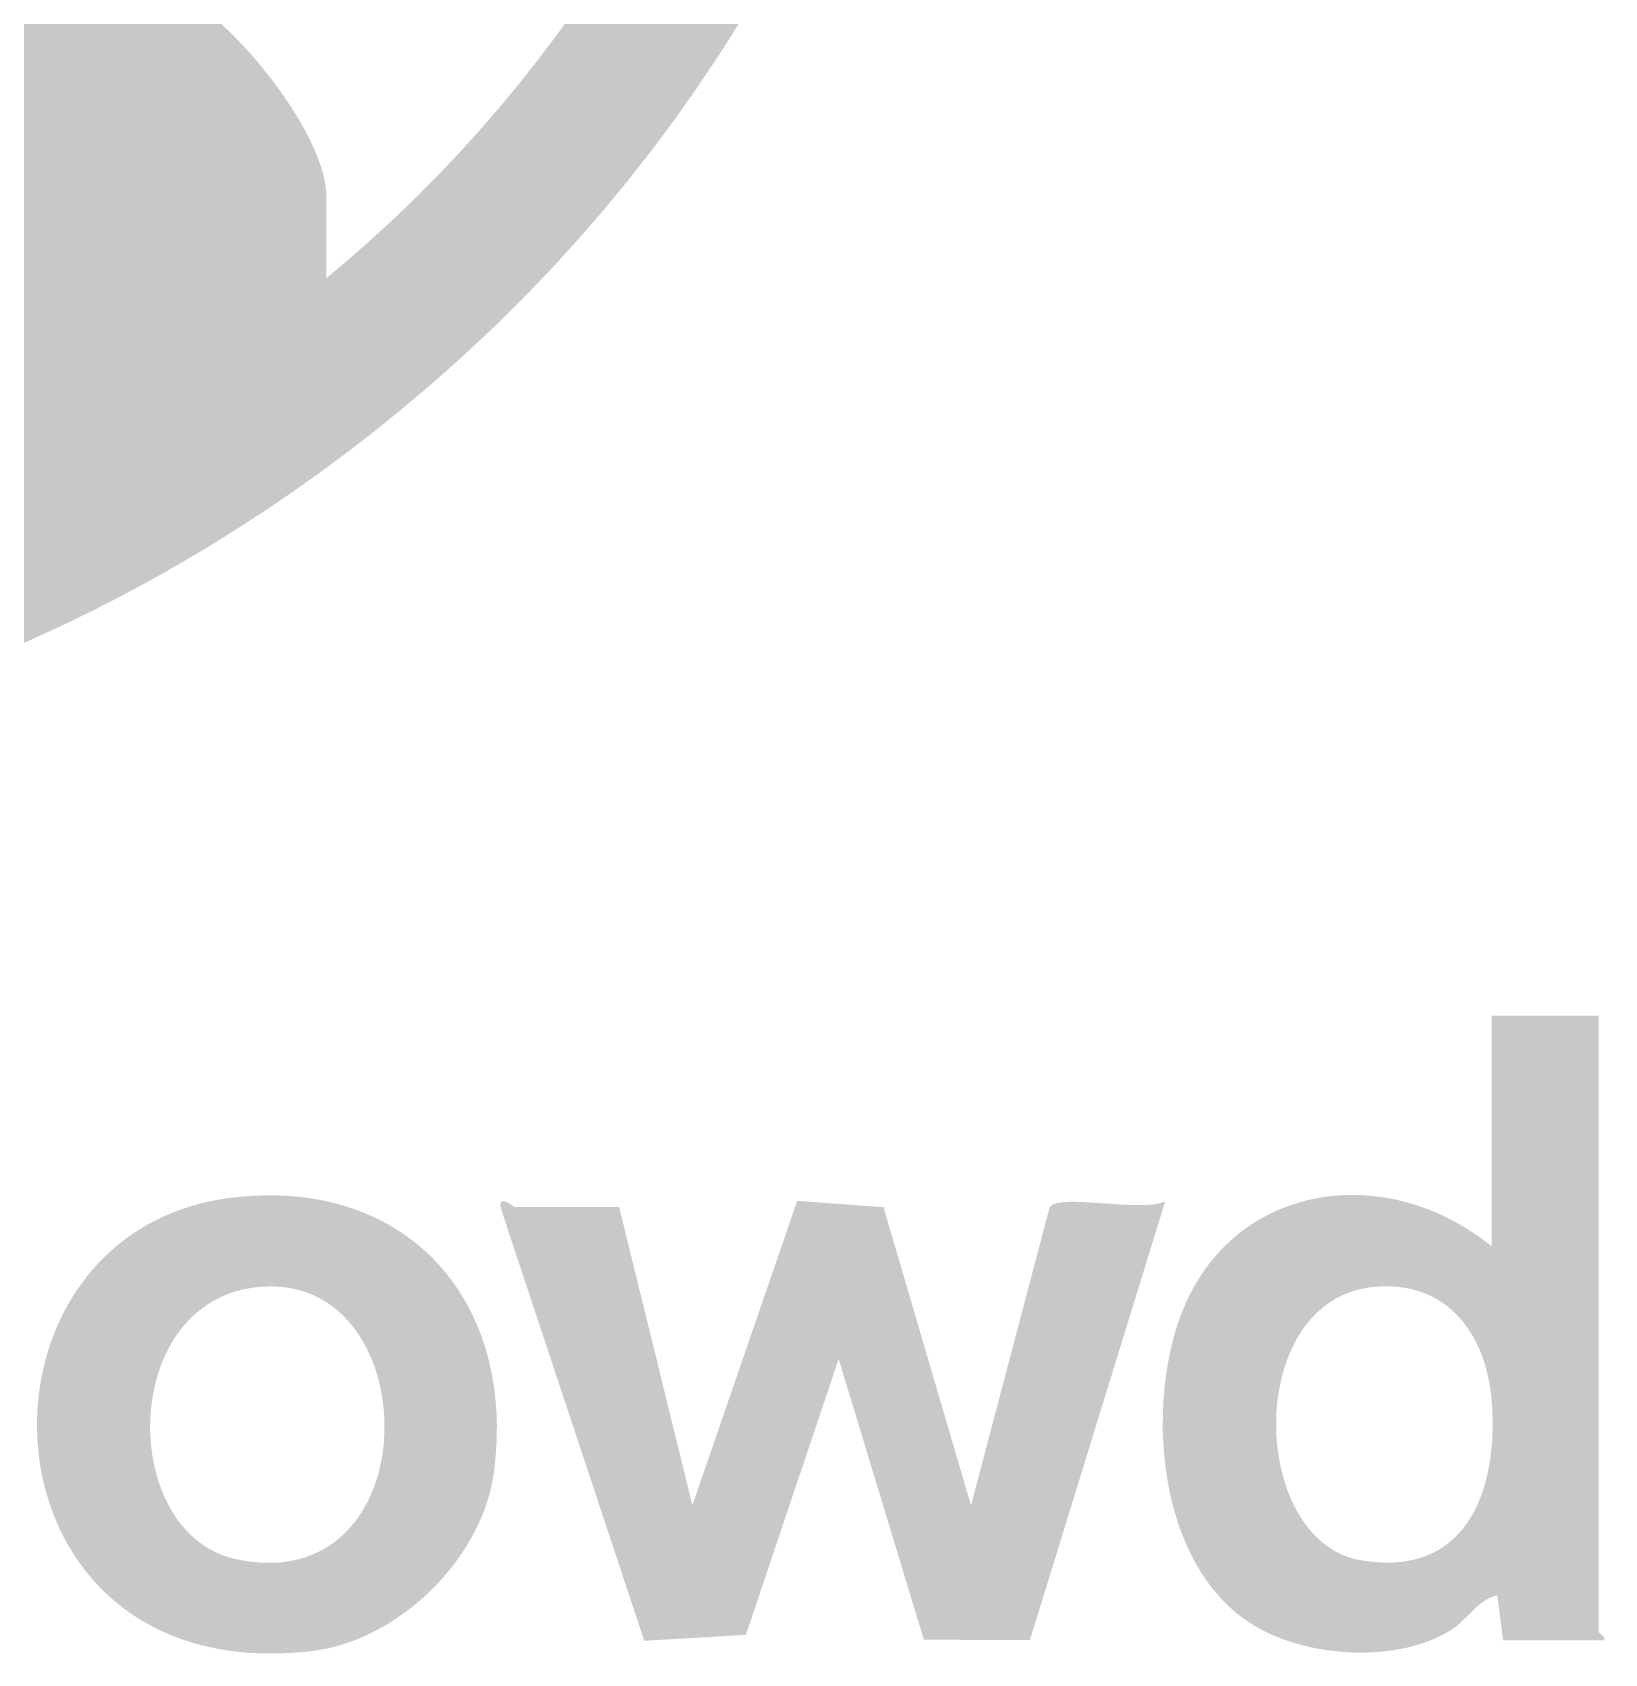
# Model space of a CAD drawing. Header units: millimetres. Extents: x 1841 to 1977, y -2528 to -2309.
# Drawn here: x 1915.14 to 1929.47, y -2460.63 to -2445.84 of the extents above; entities that cross this region are included whole.
import ezdxf

# ---------------------------------------------------------------- set-up
doc = ezdxf.new("R2010")
doc.units = ezdxf.units.MM
doc.layers.add('LASER$cut', color=1, linetype='Continuous', lineweight=0, true_color=0xff0000)
doc.layers.add('LASER$engrave', color=7, linetype='Continuous')

# ---------------------------------------------------------------- blocks, each defined once
blk = doc.blocks.new('Block 01')
at = {"layer": 'LASER$engrave', "extrusion": (0, 0, -1)}
for points in [[(1.362, 77.181), (1.362, 80.801), (1.362, 80.819), (1.362, 80.836), (1.363, 80.855), (1.365, 80.873), (1.369, 80.912), (1.374, 80.952), (1.381, 80.993), (1.389, 81.036), (1.398, 81.08), (1.409, 81.125), (1.433, 81.217), (1.461, 81.312), (1.492, 81.409), (1.526, 81.506), (1.562, 81.602), (1.6, 81.697), (1.64, 81.79), (1.679, 81.879), (1.719, 81.963), (1.759, 82.041), (1.797, 82.113), (1.834, 82.177), (1.837, 82.182), (1.84, 82.188), (1.849, 82.201), (1.872, 82.232), (1.934, 82.316), (2.093, 82.525), (2.171, 82.631), (2.205, 82.68), (2.235, 82.724), (2.248, 82.744), (2.26, 82.762), (2.269, 82.779), (2.273, 82.786), (2.277, 82.793), (2.28, 82.8), (2.281, 82.803), (2.282, 82.806), (2.283, 82.808), (2.284, 82.811), (2.285, 82.812), (2.285, 82.813), (2.286, 82.815), (2.286, 82.816), (2.286, 82.817), (2.286, 82.818), (2.287, 82.819), (2.287, 82.82), (2.287, 82.821), (2.287, 82.822), (2.287, 82.823), (2.287, 82.823), (2.287, 82.824), (2.287, 82.825), (2.287, 82.826), (2.287, 82.826), (2.286, 82.827), (2.286, 82.827), (2.286, 82.828), (2.286, 82.828), (2.23, 82.868), (2.173, 82.907), (2.116, 82.944), (2.059, 82.98), (2, 83.014), (1.941, 83.047), (1.882, 83.079), (1.821, 83.11), (1.761, 83.139), (1.699, 83.166), (1.638, 83.193), (1.575, 83.218), (1.513, 83.242), (1.45, 83.265), (1.386, 83.286), (1.322, 83.306), (1.258, 83.325), (1.193, 83.342), (1.128, 83.358), (1.063, 83.373), (0.997, 83.387), (0.931, 83.399), (0.865, 83.41), (0.799, 83.42), (0.732, 83.428), (0.666, 83.436), (0.599, 83.442), (0.532, 83.446), (0.465, 83.45), (0.398, 83.452), (0.331, 83.453), (0.263, 83.453), (0.196, 83.452), (0.129, 83.449), (0.062, 83.446), (-0.005, 83.441), (-0.072, 83.434), (-0.139, 83.427), (-0.206, 83.418), (-0.273, 83.409), (-0.339, 83.398), (-0.405, 83.386), (-0.472, 83.372), (-0.537, 83.358), (-0.603, 83.342), (-0.668, 83.325), (-0.733, 83.307), (-0.798, 83.288), (-0.862, 83.268), (-0.926, 83.247), (-0.99, 83.224), (-1.053, 83.2), (-1.116, 83.175), (-1.178, 83.149), (-1.24, 83.122), (-1.301, 83.094), (-1.362, 83.065), (-1.422, 83.034), (-1.482, 83.003), (-1.541, 82.97), (-1.599, 82.936), (-1.657, 82.902), (-1.714, 82.866), (-1.77, 82.829), (-1.642, 82.677), (-1.58, 82.599), (-1.518, 82.52), (-1.458, 82.439), (-1.4, 82.358), (-1.343, 82.275), (-1.289, 82.191), (-1.237, 82.105), (-1.187, 82.018), (-1.14, 81.929), (-1.096, 81.84), (-1.075, 81.794), (-1.055, 81.748), (-1.035, 81.702), (-1.017, 81.656), (-0.999, 81.609), (-0.983, 81.561), (-0.967, 81.514), (-0.952, 81.466), (-0.909, 81.309), (-0.857, 81.1), (-0.833, 80.994), (-0.813, 80.895), (-0.806, 80.851), (-0.8, 80.812), (-0.798, 80.794), (-0.796, 80.778), (-0.795, 80.763), (-0.795, 80.756), (-0.795, 80.75), (-0.795, 77.181), (-1.463, 77.181), (-1.471, 77.555), (-1.471, 77.931), (-1.458, 78.685), (-1.446, 79.439), (-1.449, 79.814), (-1.46, 80.187), (-1.474, 80.416), (-1.493, 80.64), (-1.505, 80.75), (-1.519, 80.858), (-1.535, 80.965), (-1.553, 81.071), (-1.573, 81.175), (-1.596, 81.277), (-1.621, 81.378), (-1.649, 81.477), (-1.68, 81.575), (-1.714, 81.671), (-1.732, 81.718), (-1.75, 81.765), (-1.77, 81.811), (-1.79, 81.857), (-1.812, 81.902), (-1.834, 81.947), (-1.856, 81.991), (-1.88, 82.035), (-1.905, 82.079), (-1.93, 82.122), (-1.957, 82.164), (-1.984, 82.206), (-2.013, 82.247), (-2.042, 82.288), (-2.072, 82.329), (-2.104, 82.369), (-2.136, 82.408), (-2.17, 82.447), (-2.204, 82.485), (-2.24, 82.522), (-2.276, 82.559), (-2.314, 82.596), (-2.353, 82.632), (-2.393, 82.667), (-2.434, 82.702), (-2.476, 82.736), (-2.52, 82.77), (-2.565, 82.803), (-2.611, 82.835), (-2.658, 82.867), (-2.706, 82.898), (-2.756, 82.928), (-2.807, 82.958), (-2.859, 82.987), (-2.913, 83.016), (-2.968, 83.044), (-3.022, 83.07), (-3.077, 83.094), (-3.133, 83.118), (-3.191, 83.141), (-3.25, 83.163), (-3.31, 83.185), (-3.372, 83.205), (-3.435, 83.224), (-3.499, 83.243), (-3.564, 83.26), (-3.697, 83.293), (-3.833, 83.321), (-3.974, 83.346), (-4.117, 83.367), (-4.262, 83.385), (-4.41, 83.398), (-4.559, 83.408), (-4.71, 83.414), (-4.861, 83.416), (-5.013, 83.414), (-5.165, 83.408), (-5.317, 83.399), (-5.468, 83.385), (-5.618, 83.368), (-5.766, 83.346), (-5.913, 83.321), (-6.057, 83.291), (-6.198, 83.257), (-6.337, 83.22), (-6.404, 83.199), (-6.471, 83.178), (-6.537, 83.156), (-6.602, 83.132), (-6.666, 83.108), (-6.729, 83.082), (-6.79, 83.056), (-6.85, 83.028), (-6.909, 82.999), (-6.967, 82.97), (-7.023, 82.939), (-7.078, 82.907), (-7.131, 82.874), (-7.183, 82.84), (-7.233, 82.805), (-7.281, 82.769), (-7.319, 82.739), (-7.359, 82.706), (-7.4, 82.67), (-7.441, 82.631), (-7.484, 82.59), (-7.527, 82.546), (-7.571, 82.5), (-7.615, 82.453), (-7.704, 82.352), (-7.792, 82.244), (-7.879, 82.132), (-7.921, 82.074), (-7.962, 82.016), (-8.001, 81.957), (-8.04, 81.898), (-8.077, 81.838), (-8.112, 81.778), (-8.145, 81.719), (-8.177, 81.659), (-8.206, 81.6), (-8.233, 81.541), (-8.257, 81.483), (-8.268, 81.454), (-8.279, 81.426), (-8.289, 81.398), (-8.298, 81.37), (-8.306, 81.342), (-8.313, 81.315), (-8.32, 81.288), (-8.326, 81.261), (-8.331, 81.235), (-8.335, 81.209), (-8.338, 81.183), (-8.341, 81.158), (-8.342, 81.146), (-8.342, 81.134), (-8.343, 81.121), (-8.343, 81.109), (-8.343, 80.365), (-8.553, 80.542), (-8.76, 80.724), (-8.963, 80.911), (-9.161, 81.103), (-9.356, 81.299), (-9.546, 81.499), (-9.732, 81.704), (-9.913, 81.913), (-10.09, 82.126), (-10.262, 82.343), (-10.429, 82.563), (-10.592, 82.788), (-10.75, 83.016), (-10.903, 83.247), (-11.051, 83.481), (-11.195, 83.719), (-11.333, 83.96), (-11.466, 84.204), (-11.593, 84.45), (-11.716, 84.699), (-11.832, 84.951), (-11.944, 85.205), (-12.05, 85.462), (-12.15, 85.72), (-12.245, 85.981), (-12.334, 86.243), (-12.417, 86.508), (-12.494, 86.774), (-12.565, 87.041), (-12.63, 87.31), (-12.689, 87.58), (-12.742, 87.852), (-12.802, 88.208), (-12.853, 88.565), (-12.894, 88.922), (-12.926, 89.28), (-12.948, 89.637), (-12.961, 89.995), (-12.965, 90.352), (-12.958, 90.709), (-12.943, 91.065), (-12.918, 91.419), (-12.884, 91.773), (-12.84, 92.125), (-12.787, 92.476), (-12.724, 92.824), (-12.653, 93.171), (-12.571, 93.515), (-12.481, 93.857), (-12.381, 94.196), (-12.272, 94.532), (-12.154, 94.866), (-12.026, 95.195), (-11.889, 95.522), (-11.743, 95.844), (-11.587, 96.162), (-11.423, 96.477), (-11.249, 96.787), (-11.066, 97.092), (-10.873, 97.392), (-10.672, 97.688), (-10.461, 97.978), (-10.241, 98.263), (-10.012, 98.542), (-9.996, 98.561), (-9.975, 98.584), (-9.922, 98.641), (-9.779, 98.789), (-9.414, 99.163), (-9.074, 99.518), (-9.011, 99.587), (-8.962, 99.643), (-8.943, 99.666), (-8.935, 99.675), (-8.929, 99.684), (-8.926, 99.688), (-8.924, 99.692), (-8.921, 99.695), (-8.919, 99.698), (-8.919, 99.7), (-8.918, 99.701), (-8.917, 99.702), (-8.916, 99.704), (-8.916, 99.705), (-8.915, 99.706), (-8.915, 99.707), (-8.915, 99.708), (-8.914, 99.71), (-8.914, 99.713), (-8.913, 99.716), (-8.913, 99.718), (-8.912, 99.721), (-8.912, 99.724), (-8.912, 99.727), (-8.911, 99.73), (-8.911, 99.733), (-8.911, 99.736), (-8.911, 99.739), (-8.911, 99.742), (-8.911, 99.745), (-8.911, 99.748), (-8.912, 99.754), (-8.912, 99.761), (-8.913, 99.768), (-8.914, 99.775), (-8.916, 99.782), (-8.917, 99.789), (-8.919, 99.796), (-8.921, 99.804), (-8.923, 99.811), (-8.926, 99.819), (-8.928, 99.827), (-8.934, 99.843), (-8.941, 99.859), (-8.948, 99.876), (-8.956, 99.893), (-8.965, 99.911), (-8.974, 99.929), (-8.984, 99.948), (-9.006, 99.985), (-9.03, 100.024), (-9.056, 100.063), (-9.084, 100.103), (-9.113, 100.144), (-9.144, 100.184), (-9.208, 100.265), (-9.274, 100.343), (-9.342, 100.418), (-9.408, 100.487), (-9.44, 100.519), (-9.472, 100.549), (-9.502, 100.577), (-9.531, 100.602), (-9.558, 100.625), (-9.571, 100.635), (-9.584, 100.644), (-9.596, 100.653), (-9.607, 100.661), (-9.618, 100.668), (-9.623, 100.671), (-9.628, 100.674), (-9.633, 100.677), (-9.638, 100.68), (-9.643, 100.682), (-9.647, 100.684), (-9.652, 100.686), (-9.654, 100.687), (-9.656, 100.688), (-9.658, 100.688), (-9.66, 100.689), (-9.662, 100.69), (-9.663, 100.69), (-9.672, 100.692), (-9.676, 100.693), (-9.681, 100.694), (-9.685, 100.695), (-9.689, 100.696), (-9.693, 100.696), (-9.697, 100.697), (-9.701, 100.697), (-9.705, 100.698), (-9.709, 100.698), (-9.713, 100.698), (-9.717, 100.698), (-9.721, 100.699), (-9.729, 100.699), (-9.737, 100.698), (-9.744, 100.698), (-9.752, 100.697), (-9.76, 100.696), (-9.768, 100.695), (-9.777, 100.693), (-9.794, 100.69), (-9.796, 100.69), (-9.798, 100.689), (-9.801, 100.689), (-9.803, 100.688), (-9.806, 100.687), (-9.808, 100.686), (-9.813, 100.684), (-9.819, 100.682), (-9.824, 100.68), (-9.83, 100.678), (-9.835, 100.675), (-9.841, 100.672), (-9.847, 100.669), (-9.853, 100.665), (-9.86, 100.661), (-9.873, 100.653), (-9.886, 100.644), (-9.9, 100.635), (-9.915, 100.624), (-9.945, 100.601), (-9.977, 100.575), (-10.011, 100.546), (-10.081, 100.482), (-10.156, 100.41), (-10.31, 100.251), (-10.464, 100.085), (-10.605, 99.927), (-10.806, 99.695), (-11.042, 99.411), (-11.27, 99.123), (-11.49, 98.831), (-11.701, 98.535), (-11.903, 98.234), (-12.097, 97.93), (-12.283, 97.623), (-12.46, 97.312), (-12.629, 96.998), (-12.79, 96.68), (-12.942, 96.36), (-13.085, 96.037), (-13.221, 95.711), (-13.348, 95.383), (-13.467, 95.053), (-13.577, 94.72), (-13.679, 94.386), (-13.773, 94.05), (-13.858, 93.712), (-13.936, 93.372), (-14.005, 93.032), (-14.065, 92.69), (-14.118, 92.347), (-14.162, 92.003), (-14.198, 91.659), (-14.226, 91.314), (-14.246, 90.968), (-14.257, 90.623), (-14.261, 90.278), (-14.256, 89.932), (-14.243, 89.587), (-14.222, 89.242), (-14.192, 88.898), (-14.155, 88.555), (-14.11, 88.213), (-14.056, 87.872), (-13.995, 87.532), (-13.925, 87.193), (-13.847, 86.856), (-13.761, 86.521), (-13.668, 86.188), (-13.566, 85.856), (-13.456, 85.527), (-13.338, 85.2), (-13.212, 84.876), (-13.078, 84.555), (-12.937, 84.236), (-12.787, 83.921), (-12.629, 83.608), (-12.464, 83.299), (-12.29, 82.994), (-12.109, 82.692), (-11.919, 82.394), (-11.722, 82.1), (-11.517, 81.81), (-11.304, 81.524), (-11.083, 81.243), (-10.855, 80.967), (-10.618, 80.695), (-10.374, 80.428), (-10.122, 80.167), (-9.862, 79.91), (-9.594, 79.66), (-9.319, 79.414), (-9.073, 79.206), (-8.825, 79.003), (-8.573, 78.807), (-8.318, 78.617), (-8.061, 78.433), (-7.8, 78.255), (-7.537, 78.084), (-7.272, 77.918), (-7.003, 77.759), (-6.733, 77.606), (-6.46, 77.459), (-6.185, 77.319), (-5.907, 77.185), (-5.628, 77.057), (-5.347, 76.935), (-5.064, 76.819), (-4.779, 76.71), (-4.492, 76.607), (-4.204, 76.51), (-3.915, 76.419), (-3.624, 76.335), (-3.332, 76.257), (-3.038, 76.185), (-2.744, 76.12), (-2.448, 76.061), (-2.152, 76.008), (-1.855, 75.961), (-1.557, 75.921), (-1.258, 75.887), (-0.959, 75.859), (-0.659, 75.837), (-0.359, 75.822), (-0.059, 75.813), (0.241, 75.811), (0.541, 75.815), (0.842, 75.825), (1.142, 75.841), (1.442, 75.864), (1.742, 75.893), (2.041, 75.929), (2.34, 75.971), (2.638, 76.019), (2.935, 76.073), (3.232, 76.134), (3.528, 76.202), (3.823, 76.275), (4.116, 76.355), (4.409, 76.442), (4.7, 76.535), (4.99, 76.634), (5.279, 76.739), (5.566, 76.851), (5.852, 76.97), (6.135, 77.095), (6.417, 77.226), (6.697, 77.364), (6.975, 77.508), (7.251, 77.658), (7.525, 77.815), (7.796, 77.979), (8.065, 78.149), (8.332, 78.325), (8.596, 78.508), (8.857, 78.697), (8.86, 78.699), (8.862, 78.701), (8.864, 78.702), (8.867, 78.704), (8.869, 78.706), (8.871, 78.708), (8.873, 78.71), (8.875, 78.712), (8.877, 78.714), (8.878, 78.716), (8.88, 78.718), (8.882, 78.72), (8.883, 78.722), (8.885, 78.724), (8.886, 78.726), (8.888, 78.729), (8.889, 78.731), (8.89, 78.733), (8.891, 78.735), (8.893, 78.737), (8.894, 78.739), (8.895, 78.742), (8.896, 78.744), (8.897, 78.746), (8.898, 78.749), (8.898, 78.751), (8.899, 78.753), (8.9, 78.756), (8.901, 78.76), (8.903, 78.765), (8.904, 78.77), (8.905, 78.775), (8.905, 78.78), (8.906, 78.785), (8.908, 78.795), (8.909, 78.805), (8.913, 78.847), (8.918, 78.899), (8.924, 78.956), (8.932, 79.086), (8.939, 79.233), (8.944, 79.394), (8.946, 79.749), (8.94, 80.126), (8.925, 80.501), (8.9, 80.851), (8.884, 81.009), (8.865, 81.152), (8.855, 81.217), (8.844, 81.277), (8.833, 81.331), (8.827, 81.357), (8.821, 81.38), (8.802, 81.448), (8.781, 81.514), (8.759, 81.579), (8.735, 81.642), (8.709, 81.705), (8.681, 81.767), (8.652, 81.827), (8.622, 81.886), (8.59, 81.945), (8.556, 82.002), (8.521, 82.058), (8.484, 82.112), (8.446, 82.166), (8.407, 82.219), (8.366, 82.27), (8.323, 82.32), (8.28, 82.37), (8.235, 82.418), (8.189, 82.465), (8.142, 82.51), (8.093, 82.555), (8.044, 82.599), (7.993, 82.641), (7.941, 82.683), (7.888, 82.723), (7.834, 82.762), (7.779, 82.8), (7.723, 82.837), (7.666, 82.873), (7.608, 82.907), (7.549, 82.941), (7.489, 82.973), (7.429, 83.005), (7.367, 83.035), (7.305, 83.064), (7.242, 83.092), (7.178, 83.119), (7.114, 83.144), (7.049, 83.169), (6.983, 83.193), (6.917, 83.215), (6.85, 83.236), (6.714, 83.275), (6.577, 83.31), (6.437, 83.341), (6.296, 83.367), (6.154, 83.388), (6.011, 83.405), (5.867, 83.418), (5.722, 83.426), (5.577, 83.43), (5.432, 83.429), (5.287, 83.424), (5.142, 83.415), (4.998, 83.401), (4.855, 83.383), (4.712, 83.36), (4.571, 83.333), (4.432, 83.301), (4.294, 83.265), (4.158, 83.225), (4.024, 83.181), (3.958, 83.157), (3.893, 83.131), (3.828, 83.105), (3.764, 83.078), (3.701, 83.05), (3.638, 83.02), (3.576, 82.99), (3.515, 82.958), (3.455, 82.925), (3.396, 82.892), (3.338, 82.857), (3.28, 82.821), (3.224, 82.784), (3.168, 82.745), (3.114, 82.706), (3.061, 82.666), (3.008, 82.624), (2.957, 82.582), (2.907, 82.538), (2.858, 82.493), (2.81, 82.447), (2.764, 82.401), (2.718, 82.353), (2.674, 82.303), (2.631, 82.253), (2.59, 82.202), (2.55, 82.15), (2.511, 82.096), (2.474, 82.042), (2.438, 81.986), (2.404, 81.929), (2.371, 81.872), (2.34, 81.813), (2.31, 81.753), (2.282, 81.692), (2.256, 81.63), (2.231, 81.566), (2.208, 81.502), (2.186, 81.437), (2.167, 81.37), (2.149, 81.303), (2.133, 81.234), (2.118, 81.165), (2.106, 81.094), (2.095, 81.022), (2.087, 80.949), (2.068, 80.735), (2.056, 80.517), (2.05, 80.296), (2.048, 80.073), (2.055, 79.621), (2.071, 79.165), (2.099, 78.254), (2.1, 78.029), (2.096, 77.806), (2.088, 77.586), (2.073, 77.368), (2.073, 77.366), (2.072, 77.364), (2.071, 77.362), (2.07, 77.36), (2.07, 77.358), (2.069, 77.357), (2.068, 77.355), (2.067, 77.353), (2.066, 77.351), (2.065, 77.349), (2.064, 77.347), (2.062, 77.346), (2.061, 77.344), (2.06, 77.342), (2.059, 77.34), (2.058, 77.339), (2.056, 77.337), (2.055, 77.335), (2.054, 77.334), (2.052, 77.332), (2.049, 77.329), (2.046, 77.326), (2.043, 77.323), (2.04, 77.32), (2.036, 77.317), (2.033, 77.314), (2.029, 77.311), (2.025, 77.309), (2.021, 77.306), (2.017, 77.304), (2.013, 77.301), (2.008, 77.299), (2.004, 77.296), (1.999, 77.294), (1.995, 77.292), (1.99, 77.289), (1.98, 77.285), (1.97, 77.281), (1.959, 77.277), (1.948, 77.274), (1.937, 77.27), (1.925, 77.267), (1.914, 77.264), (1.889, 77.258), (1.863, 77.253), (1.837, 77.249), (1.809, 77.245), (1.753, 77.238), (1.529, 77.217), (1.479, 77.211), (1.456, 77.207), (1.434, 77.203), (1.423, 77.201), (1.413, 77.199), (1.404, 77.196), (1.394, 77.194), (1.385, 77.191), (1.377, 77.188), (1.373, 77.186), (1.369, 77.185), (1.365, 77.183)], [(-11.013, 71.893), (-11.681, 69.172), (-12.637, 71.949), (-13.424, 71.891), (-14.222, 69.171), (-14.94, 71.894), (-14.941, 71.895), (-14.942, 71.896), (-14.944, 71.898), (-14.945, 71.899), (-14.947, 71.901), (-14.948, 71.902), (-14.95, 71.903), (-14.951, 71.905), (-14.953, 71.906), (-14.955, 71.907), (-14.957, 71.908), (-14.959, 71.909), (-14.961, 71.91), (-14.963, 71.912), (-14.965, 71.913), (-14.967, 71.914), (-14.969, 71.915), (-14.971, 71.916), (-14.975, 71.918), (-14.98, 71.92), (-14.985, 71.921), (-14.99, 71.923), (-14.995, 71.925), (-15.001, 71.926), (-15.006, 71.928), (-15.012, 71.929), (-15.018, 71.93), (-15.031, 71.932), (-15.044, 71.934), (-15.058, 71.936), (-15.072, 71.937), (-15.087, 71.938), (-15.118, 71.94), (-15.152, 71.94), (-15.187, 71.94), (-15.262, 71.937), (-15.425, 71.927), (-15.593, 71.915), (-15.674, 71.911), (-15.752, 71.91), (-15.789, 71.91), (-15.825, 71.911), (-15.842, 71.912), (-15.858, 71.913), (-15.874, 71.915), (-15.89, 71.917), (-15.905, 71.919), (-15.919, 71.922), (-15.933, 71.924), (-15.94, 71.926), (-15.947, 71.928), (-15.953, 71.929), (-15.959, 71.931), (-15.965, 71.933), (-15.971, 71.935), (-15.977, 71.937), (-15.982, 71.939), (-15.988, 71.942), (-15.993, 71.944), (-14.759, 67.942), (-13.792, 67.946), (-13.015, 70.506), (-12.169, 67.99), (-11.242, 67.936), (-9.937, 71.871), (-9.935, 71.878), (-9.934, 71.884), (-9.933, 71.891), (-9.932, 71.896), (-9.932, 71.899), (-9.931, 71.902), (-9.931, 71.905), (-9.931, 71.907), (-9.931, 71.909), (-9.931, 71.912), (-9.931, 71.914), (-9.931, 71.916), (-9.931, 71.918), (-9.931, 71.92), (-9.931, 71.922), (-9.932, 71.924), (-9.932, 71.925), (-9.932, 71.926), (-9.932, 71.926), (-9.932, 71.927), (-9.933, 71.928), (-9.933, 71.929), (-9.933, 71.93), (-9.933, 71.93), (-9.934, 71.931), (-9.934, 71.932), (-9.934, 71.932), (-9.934, 71.933), (-9.935, 71.934), (-9.935, 71.934), (-9.935, 71.935), (-9.936, 71.936), (-9.936, 71.936), (-9.936, 71.937), (-9.937, 71.937), (-9.937, 71.938), (-9.938, 71.938), (-9.938, 71.939), (-9.938, 71.939), (-9.939, 71.94), (-9.939, 71.94), (-9.94, 71.941), (-9.94, 71.941), (-9.941, 71.941), (-9.941, 71.942), (-9.941, 71.942), (-9.942, 71.942), (-9.942, 71.943), (-9.943, 71.943), (-9.943, 71.943), (-9.944, 71.944), (-9.945, 71.944), (-9.945, 71.944), (-9.946, 71.944), (-9.946, 71.944), (-9.947, 71.945), (-9.947, 71.945), (-9.948, 71.945), (-9.948, 71.945), (-9.949, 71.945), (-9.95, 71.945), (-9.95, 71.946), (-9.951, 71.946), (-9.951, 71.946), (-9.952, 71.946), (-9.953, 71.946), (-9.953, 71.946), (-9.954, 71.946), (-9.955, 71.946), (-9.955, 71.946), (-9.956, 71.946), (-9.957, 71.946), (-9.958, 71.946), (-9.959, 71.946), (-9.961, 71.946), (-9.962, 71.945), (-9.964, 71.945), (-9.965, 71.945), (-9.967, 71.945), (-9.968, 71.944), (-9.97, 71.944), (-9.971, 71.943), (-9.973, 71.943), (-9.974, 71.942), (-9.978, 71.941), (-9.981, 71.94), (-9.984, 71.939), (-9.987, 71.937), (-9.991, 71.936), (-9.994, 71.934), (-10.001, 71.931), (-10.007, 71.927), (-10.014, 71.923), (-10.02, 71.919), (-10.033, 71.911), (-10.052, 71.898), (-10.056, 71.896), (-10.057, 71.895), (-10.059, 71.894), (-10.06, 71.894), (-10.06, 71.894), (-10.061, 71.893), (-10.061, 71.893), (-10.061, 71.893), (-10.061, 71.893), (-10.062, 71.893), (-10.062, 71.893), (-10.062, 71.893), (-10.062, 71.893), (-10.062, 71.893), (-10.063, 71.893), (-10.063, 71.893)]]:
    blk.add_hatch(color=256, dxfattribs=at).paths.add_polyline_path(points, flags=0)
h = blk.add_hatch(color=256, dxfattribs=at)
h.paths.add_polyline_path([(-19.947, 73.639), (-19.947, 68.016), (-19.947, 68.016), (-19.947, 68.016), (-19.947, 68.016), (-19.947, 68.016), (-19.947, 68.015), (-19.947, 68.015), (-19.947, 68.015), (-19.947, 68.015), (-19.947, 68.015), (-19.947, 68.014), (-19.947, 68.014), (-19.947, 68.014), (-19.947, 68.014), (-19.947, 68.014), (-19.947, 68.013), (-19.948, 68.013), (-19.948, 68.013), (-19.948, 68.013), (-19.948, 68.013), (-19.948, 68.012), (-19.948, 68.012), (-19.948, 68.012), (-19.949, 68.011), (-19.949, 68.011), (-19.949, 68.01), (-19.95, 68.01), (-19.95, 68.01), (-19.95, 68.009), (-19.951, 68.008), (-19.952, 68.007), (-19.953, 68.007), (-19.954, 68.006), (-19.955, 68.005), (-19.957, 68.003), (-19.961, 67.999), (-19.967, 67.995), (-19.972, 67.991), (-19.978, 67.986), (-19.98, 67.984), (-19.983, 67.981), (-19.985, 67.979), (-19.987, 67.977), (-19.988, 67.976), (-19.989, 67.975), (-19.99, 67.973), (-19.991, 67.972), (-19.992, 67.971), (-19.993, 67.969), (-19.994, 67.968), (-19.995, 67.967), (-19.995, 67.966), (-19.995, 67.966), (-19.996, 67.965), (-19.996, 67.964), (-19.997, 67.963), (-19.997, 67.963), (-19.997, 67.962), (-19.998, 67.961), (-19.998, 67.96), (-19.998, 67.96), (-19.998, 67.959), (-19.999, 67.958), (-19.999, 67.957), (-19.999, 67.957), (-19.999, 67.956), (-19.999, 67.955), (-20, 67.954), (-20, 67.954), (-20, 67.953), (-20, 67.952), (-20, 67.951), (-20, 67.95), (-20, 67.949), (-20, 67.949), (-20, 67.948), (-20, 67.947), (-20, 67.946), (-20, 67.945), (-20, 67.944), (-19.999, 67.944), (-19.999, 67.943), (-19.999, 67.942), (-19.999, 67.941), (-19.998, 67.94), (-19.998, 67.939), (-19.074, 67.939), (-19.022, 68.35), (-19.014, 68.348), (-19.005, 68.346), (-18.997, 68.344), (-18.989, 68.341), (-18.981, 68.338), (-18.973, 68.336), (-18.966, 68.333), (-18.958, 68.329), (-18.951, 68.326), (-18.943, 68.323), (-18.936, 68.319), (-18.929, 68.315), (-18.922, 68.311), (-18.915, 68.307), (-18.908, 68.303), (-18.901, 68.298), (-18.895, 68.294), (-18.888, 68.289), (-18.875, 68.28), (-18.862, 68.269), (-18.85, 68.259), (-18.837, 68.248), (-18.825, 68.237), (-18.801, 68.214), (-18.705, 68.119), (-18.68, 68.095), (-18.667, 68.084), (-18.653, 68.073), (-18.64, 68.062), (-18.625, 68.052), (-18.611, 68.042), (-18.604, 68.037), (-18.596, 68.032), (-18.574, 68.019), (-18.552, 68.006), (-18.529, 67.994), (-18.506, 67.982), (-18.482, 67.971), (-18.459, 67.96), (-18.434, 67.949), (-18.41, 67.939), (-18.385, 67.93), (-18.36, 67.921), (-18.335, 67.912), (-18.309, 67.904), (-18.284, 67.896), (-18.258, 67.889), (-18.205, 67.875), (-18.151, 67.864), (-18.097, 67.854), (-18.042, 67.845), (-17.987, 67.839), (-17.931, 67.834), (-17.875, 67.83), (-17.819, 67.828), (-17.762, 67.828), (-17.705, 67.829), (-17.649, 67.832), (-17.593, 67.836), (-17.536, 67.842), (-17.481, 67.849), (-17.425, 67.857), (-17.37, 67.867), (-17.316, 67.878), (-17.262, 67.891), (-17.21, 67.905), (-17.158, 67.92), (-17.107, 67.936), (-17.057, 67.954), (-17.009, 67.973), (-16.961, 67.993), (-16.915, 68.014), (-16.893, 68.025), (-16.872, 68.037), (-16.85, 68.048), (-16.829, 68.06), (-16.808, 68.072), (-16.788, 68.085), (-16.767, 68.098), (-16.747, 68.111), (-16.728, 68.125), (-16.708, 68.139), (-16.67, 68.167), (-16.633, 68.197), (-16.597, 68.228), (-16.563, 68.26), (-16.529, 68.294), (-16.496, 68.328), (-16.465, 68.364), (-16.434, 68.4), (-16.405, 68.437), (-16.377, 68.476), (-16.349, 68.515), (-16.323, 68.555), (-16.298, 68.596), (-16.273, 68.638), (-16.25, 68.68), (-16.228, 68.723), (-16.207, 68.767), (-16.186, 68.812), (-16.167, 68.857), (-16.149, 68.903), (-16.131, 68.949), (-16.115, 68.996), (-16.099, 69.044), (-16.085, 69.091), (-16.071, 69.14), (-16.058, 69.188), (-16.046, 69.237), (-16.035, 69.287), (-16.025, 69.336), (-16.016, 69.386), (-16.008, 69.436), (-15.994, 69.537), (-15.983, 69.638), (-15.976, 69.74), (-15.971, 69.841), (-15.971, 69.942), (-15.973, 70.042), (-15.978, 70.142), (-15.986, 70.24), (-15.998, 70.337), (-16.012, 70.432), (-16.028, 70.525), (-16.048, 70.616), (-16.059, 70.66), (-16.07, 70.704), (-16.082, 70.747), (-16.095, 70.79), (-16.115, 70.85), (-16.136, 70.909), (-16.159, 70.966), (-16.183, 71.022), (-16.209, 71.077), (-16.236, 71.129), (-16.264, 71.181), (-16.294, 71.23), (-16.325, 71.279), (-16.357, 71.325), (-16.39, 71.37), (-16.425, 71.414), (-16.461, 71.456), (-16.497, 71.496), (-16.535, 71.535), (-16.574, 71.572), (-16.614, 71.608), (-16.655, 71.642), (-16.696, 71.675), (-16.739, 71.706), (-16.782, 71.736), (-16.827, 71.764), (-16.872, 71.79), (-16.918, 71.815), (-16.964, 71.838), (-17.011, 71.86), (-17.059, 71.881), (-17.108, 71.899), (-17.157, 71.916), (-17.206, 71.932), (-17.257, 71.946), (-17.307, 71.959), (-17.358, 71.969), (-17.41, 71.979), (-17.461, 71.987), (-17.514, 71.993), (-17.566, 71.998), (-17.619, 72.001), (-17.672, 72.002), (-17.725, 72.002), (-17.778, 72.001), (-17.832, 71.998), (-17.885, 71.993), (-17.939, 71.987), (-17.993, 71.979), (-18.046, 71.97), (-18.1, 71.959), (-18.153, 71.946), (-18.207, 71.932), (-18.26, 71.917), (-18.313, 71.899), (-18.366, 71.881), (-18.419, 71.86), (-18.471, 71.839), (-18.523, 71.815), (-18.575, 71.79), (-18.626, 71.763), (-18.677, 71.735), (-18.727, 71.706), (-18.777, 71.674), (-18.827, 71.641), (-18.875, 71.607), (-18.924, 71.571), (-18.971, 71.533), (-18.971, 73.639)], flags=0)
h.paths.add_polyline_path([(-17.882, 71.162), (-17.854, 71.159), (-17.828, 71.154), (-17.801, 71.15), (-17.775, 71.144), (-17.749, 71.138), (-17.724, 71.131), (-17.7, 71.123), (-17.675, 71.115), (-17.652, 71.106), (-17.628, 71.096), (-17.605, 71.086), (-17.583, 71.075), (-17.561, 71.063), (-17.539, 71.051), (-17.518, 71.038), (-17.497, 71.025), (-17.477, 71.011), (-17.457, 70.997), (-17.438, 70.982), (-17.419, 70.966), (-17.401, 70.95), (-17.382, 70.934), (-17.365, 70.917), (-17.348, 70.899), (-17.331, 70.881), (-17.314, 70.863), (-17.298, 70.844), (-17.283, 70.824), (-17.268, 70.805), (-17.253, 70.785), (-17.239, 70.764), (-17.225, 70.743), (-17.212, 70.722), (-17.199, 70.7), (-17.186, 70.678), (-17.174, 70.655), (-17.163, 70.632), (-17.151, 70.609), (-17.141, 70.586), (-17.13, 70.562), (-17.12, 70.538), (-17.111, 70.514), (-17.101, 70.489), (-17.093, 70.465), (-17.084, 70.44), (-17.077, 70.414), (-17.062, 70.363), (-17.049, 70.311), (-17.038, 70.258), (-17.028, 70.205), (-17.02, 70.151), (-17.014, 70.097), (-17.009, 70.043), (-17.006, 69.988), (-17.005, 69.933), (-17.005, 69.879), (-17.007, 69.824), (-17.01, 69.769), (-17.015, 69.715), (-17.022, 69.661), (-17.03, 69.607), (-17.039, 69.554), (-17.051, 69.502), (-17.064, 69.45), (-17.078, 69.399), (-17.094, 69.349), (-17.111, 69.3), (-17.121, 69.276), (-17.13, 69.252), (-17.14, 69.228), (-17.151, 69.205), (-17.162, 69.182), (-17.173, 69.159), (-17.185, 69.137), (-17.197, 69.115), (-17.209, 69.094), (-17.222, 69.073), (-17.235, 69.052), (-17.248, 69.031), (-17.262, 69.012), (-17.277, 68.992), (-17.291, 68.973), (-17.306, 68.954), (-17.322, 68.936), (-17.337, 68.918), (-17.353, 68.901), (-17.37, 68.884), (-17.387, 68.868), (-17.404, 68.852), (-17.422, 68.837), (-17.44, 68.822), (-17.458, 68.808), (-17.477, 68.795), (-17.496, 68.782), (-17.515, 68.769), (-17.535, 68.758), (-17.555, 68.746), (-17.576, 68.736), (-17.597, 68.726), (-17.618, 68.717), (-17.64, 68.708), (-17.662, 68.7), (-17.684, 68.693), (-17.707, 68.686), (-17.73, 68.68), (-17.753, 68.675), (-17.777, 68.671), (-17.821, 68.664), (-17.865, 68.658), (-17.908, 68.654), (-17.95, 68.651), (-17.991, 68.649), (-18.03, 68.649), (-18.069, 68.65), (-18.107, 68.652), (-18.126, 68.654), (-18.144, 68.656), (-18.163, 68.658), (-18.181, 68.661), (-18.198, 68.663), (-18.216, 68.667), (-18.233, 68.67), (-18.25, 68.674), (-18.267, 68.678), (-18.284, 68.682), (-18.3, 68.687), (-18.316, 68.691), (-18.332, 68.696), (-18.348, 68.702), (-18.364, 68.708), (-18.379, 68.713), (-18.394, 68.72), (-18.409, 68.726), (-18.423, 68.733), (-18.438, 68.74), (-18.452, 68.747), (-18.466, 68.755), (-18.48, 68.762), (-18.494, 68.77), (-18.507, 68.779), (-18.52, 68.787), (-18.533, 68.796), (-18.546, 68.805), (-18.558, 68.814), (-18.571, 68.823), (-18.583, 68.833), (-18.595, 68.843), (-18.607, 68.853), (-18.618, 68.863), (-18.629, 68.874), (-18.641, 68.885), (-18.651, 68.895), (-18.662, 68.907), (-18.673, 68.918), (-18.683, 68.93), (-18.693, 68.941), (-18.703, 68.953), (-18.723, 68.978), (-18.741, 69.003), (-18.759, 69.029), (-18.776, 69.056), (-18.792, 69.083), (-18.808, 69.112), (-18.823, 69.14), (-18.837, 69.17), (-18.85, 69.2), (-18.863, 69.23), (-18.875, 69.261), (-18.886, 69.293), (-18.897, 69.325), (-18.907, 69.358), (-18.916, 69.391), (-18.924, 69.425), (-18.932, 69.459), (-18.94, 69.493), (-18.946, 69.528), (-18.952, 69.563), (-18.958, 69.599), (-18.962, 69.635), (-18.966, 69.671), (-18.973, 69.744), (-18.977, 69.818), (-18.979, 69.893), (-18.978, 69.969), (-18.975, 70.045), (-18.97, 70.121), (-18.965, 70.178), (-18.958, 70.235), (-18.953, 70.263), (-18.948, 70.29), (-18.943, 70.318), (-18.937, 70.345), (-18.931, 70.372), (-18.924, 70.399), (-18.917, 70.426), (-18.91, 70.452), (-18.902, 70.478), (-18.893, 70.503), (-18.884, 70.529), (-18.875, 70.554), (-18.865, 70.578), (-18.854, 70.602), (-18.844, 70.626), (-18.832, 70.65), (-18.821, 70.673), (-18.808, 70.696), (-18.796, 70.718), (-18.783, 70.74), (-18.769, 70.762), (-18.755, 70.783), (-18.74, 70.804), (-18.725, 70.824), (-18.71, 70.844), (-18.694, 70.863), (-18.678, 70.882), (-18.661, 70.9), (-18.644, 70.918), (-18.626, 70.935), (-18.608, 70.952), (-18.589, 70.968), (-18.57, 70.984), (-18.551, 70.999), (-18.531, 71.013), (-18.51, 71.027), (-18.489, 71.041), (-18.468, 71.054), (-18.446, 71.066), (-18.424, 71.077), (-18.401, 71.088), (-18.378, 71.098), (-18.354, 71.108), (-18.33, 71.117), (-18.305, 71.125), (-18.28, 71.133), (-18.255, 71.14), (-18.229, 71.146), (-18.202, 71.152), (-18.175, 71.156), (-18.148, 71.16), (-18.12, 71.164), (-18.092, 71.166), (-18.063, 71.168), (-18.034, 71.169), (-18.005, 71.169), (-17.975, 71.169), (-17.944, 71.167), (-17.913, 71.165)], flags=0)
h = blk.add_hatch(color=256, dxfattribs=at)
h.paths.add_polyline_path([(-7.51, 71.981), (-7.584, 71.989), (-7.657, 71.994), (-7.729, 71.997), (-7.8, 71.999), (-7.87, 71.999), (-7.94, 71.997), (-8.008, 71.993), (-8.075, 71.987), (-8.142, 71.98), (-8.207, 71.97), (-8.272, 71.96), (-8.335, 71.947), (-8.397, 71.933), (-8.458, 71.917), (-8.519, 71.899), (-8.578, 71.88), (-8.636, 71.859), (-8.692, 71.837), (-8.748, 71.813), (-8.803, 71.788), (-8.856, 71.761), (-8.908, 71.733), (-8.959, 71.703), (-9.009, 71.671), (-9.058, 71.639), (-9.105, 71.604), (-9.152, 71.569), (-9.197, 71.532), (-9.24, 71.494), (-9.283, 71.454), (-9.324, 71.413), (-9.364, 71.371), (-9.402, 71.328), (-9.439, 71.283), (-9.475, 71.237), (-9.51, 71.19), (-9.543, 71.142), (-9.574, 71.092), (-9.605, 71.042), (-9.634, 70.99), (-9.661, 70.937), (-9.687, 70.883), (-9.712, 70.828), (-9.735, 70.772), (-9.757, 70.715), (-9.777, 70.657), (-9.796, 70.598), (-9.813, 70.539), (-9.828, 70.478), (-9.842, 70.416), (-9.855, 70.353), (-9.866, 70.29), (-9.875, 70.225), (-9.883, 70.16), (-9.889, 70.094), (-9.894, 70.027), (-9.897, 69.96), (-9.898, 69.892), (-9.897, 69.823), (-9.895, 69.753), (-9.891, 69.682), (-9.886, 69.611), (-9.879, 69.54), (-9.87, 69.467), (-9.864, 69.43), (-9.858, 69.394), (-9.851, 69.357), (-9.842, 69.32), (-9.833, 69.284), (-9.823, 69.248), (-9.812, 69.212), (-9.8, 69.176), (-9.787, 69.14), (-9.774, 69.104), (-9.76, 69.069), (-9.744, 69.033), (-9.729, 68.998), (-9.712, 68.963), (-9.694, 68.929), (-9.676, 68.895), (-9.657, 68.861), (-9.637, 68.827), (-9.617, 68.794), (-9.596, 68.761), (-9.574, 68.728), (-9.552, 68.696), (-9.529, 68.664), (-9.505, 68.632), (-9.481, 68.601), (-9.456, 68.57), (-9.43, 68.54), (-9.404, 68.51), (-9.378, 68.48), (-9.351, 68.451), (-9.323, 68.422), (-9.295, 68.394), (-9.266, 68.367), (-9.237, 68.34), (-9.207, 68.313), (-9.177, 68.287), (-9.146, 68.262), (-9.115, 68.237), (-9.084, 68.213), (-9.052, 68.189), (-9.02, 68.167), (-8.988, 68.144), (-8.955, 68.123), (-8.921, 68.101), (-8.888, 68.081), (-8.854, 68.061), (-8.82, 68.043), (-8.785, 68.024), (-8.751, 68.007), (-8.716, 67.99), (-8.681, 67.974), (-8.645, 67.959), (-8.61, 67.944), (-8.574, 67.931), (-8.538, 67.918), (-8.502, 67.906), (-8.466, 67.895), (-8.429, 67.885), (-8.393, 67.875), (-8.356, 67.867), (-8.319, 67.859), (-8.283, 67.853), (-8.246, 67.847), (-8.209, 67.842), (-8.136, 67.834), (-8.064, 67.828), (-7.994, 67.824), (-7.924, 67.821), (-7.856, 67.82), (-7.788, 67.82), (-7.722, 67.822), (-7.657, 67.825), (-7.593, 67.83), (-7.53, 67.836), (-7.468, 67.844), (-7.407, 67.853), (-7.347, 67.864), (-7.289, 67.876), (-7.231, 67.889), (-7.175, 67.903), (-7.119, 67.919), (-7.065, 67.936), (-7.011, 67.955), (-6.959, 67.974), (-6.908, 67.995), (-6.858, 68.017), (-6.809, 68.04), (-6.761, 68.064), (-6.714, 68.089), (-6.668, 68.116), (-6.624, 68.143), (-6.58, 68.171), (-6.537, 68.201), (-6.496, 68.231), (-6.455, 68.262), (-6.416, 68.295), (-6.378, 68.328), (-6.34, 68.362), (-6.304, 68.397), (-6.269, 68.432), (-6.235, 68.469), (-6.202, 68.506), (-6.17, 68.544), (-6.139, 68.583), (-6.11, 68.622), (-6.081, 68.662), (-6.053, 68.703), (-6.027, 68.745), (-6.001, 68.787), (-5.977, 68.829), (-5.953, 68.872), (-5.931, 68.916), (-5.909, 68.96), (-5.889, 69.005), (-5.87, 69.05), (-5.852, 69.096), (-5.835, 69.142), (-5.819, 69.188), (-5.804, 69.235), (-5.79, 69.282), (-5.777, 69.329), (-5.765, 69.377), (-5.754, 69.425), (-5.744, 69.473), (-5.736, 69.522), (-5.728, 69.57), (-5.722, 69.619), (-5.716, 69.668), (-5.712, 69.717), (-5.708, 69.766), (-5.706, 69.815), (-5.704, 69.865), (-5.704, 69.914), (-5.705, 69.963), (-5.706, 70.012), (-5.709, 70.061), (-5.713, 70.111), (-5.718, 70.16), (-5.724, 70.209), (-5.731, 70.257), (-5.739, 70.306), (-5.748, 70.354), (-5.758, 70.402), (-5.769, 70.45), (-5.781, 70.498), (-5.795, 70.545), (-5.809, 70.592), (-5.824, 70.639), (-5.84, 70.685), (-5.858, 70.731), (-5.876, 70.777), (-5.895, 70.822), (-5.916, 70.866), (-5.937, 70.91), (-5.96, 70.954), (-5.983, 70.997), (-6.008, 71.039), (-6.033, 71.081), (-6.06, 71.122), (-6.088, 71.163), (-6.116, 71.203), (-6.146, 71.242), (-6.177, 71.281), (-6.208, 71.319), (-6.241, 71.356), (-6.275, 71.392), (-6.31, 71.428), (-6.345, 71.462), (-6.382, 71.496), (-6.42, 71.529), (-6.459, 71.561), (-6.499, 71.592), (-6.54, 71.622), (-6.582, 71.652), (-6.625, 71.68), (-6.669, 71.707), (-6.714, 71.733), (-6.76, 71.758), (-6.807, 71.782), (-6.855, 71.805), (-6.904, 71.826), (-6.954, 71.847), (-7.005, 71.866), (-7.057, 71.884), (-7.11, 71.901), (-7.164, 71.916), (-7.219, 71.931), (-7.275, 71.943), (-7.332, 71.955), (-7.39, 71.965), (-7.45, 71.974)], flags=0)
h.paths.add_polyline_path([(-7.715, 71.162), (-7.686, 71.159), (-7.656, 71.154), (-7.628, 71.149), (-7.599, 71.144), (-7.572, 71.138), (-7.544, 71.131), (-7.517, 71.123), (-7.491, 71.115), (-7.465, 71.106), (-7.44, 71.096), (-7.414, 71.086), (-7.39, 71.075), (-7.366, 71.064), (-7.342, 71.052), (-7.319, 71.039), (-7.296, 71.026), (-7.274, 71.013), (-7.252, 70.999), (-7.231, 70.984), (-7.21, 70.969), (-7.19, 70.953), (-7.17, 70.937), (-7.15, 70.92), (-7.131, 70.903), (-7.113, 70.885), (-7.095, 70.867), (-7.077, 70.849), (-7.06, 70.83), (-7.043, 70.81), (-7.027, 70.791), (-7.011, 70.77), (-6.996, 70.75), (-6.981, 70.729), (-6.966, 70.708), (-6.952, 70.686), (-6.939, 70.664), (-6.925, 70.642), (-6.913, 70.619), (-6.9, 70.596), (-6.889, 70.573), (-6.877, 70.55), (-6.866, 70.526), (-6.856, 70.502), (-6.846, 70.478), (-6.836, 70.453), (-6.827, 70.428), (-6.818, 70.403), (-6.81, 70.378), (-6.802, 70.353), (-6.795, 70.327), (-6.782, 70.276), (-6.77, 70.224), (-6.76, 70.171), (-6.752, 70.118), (-6.745, 70.064), (-6.74, 70.011), (-6.737, 69.957), (-6.736, 69.903), (-6.736, 69.849), (-6.739, 69.795), (-6.742, 69.742), (-6.748, 69.688), (-6.755, 69.635), (-6.764, 69.583), (-6.774, 69.531), (-6.787, 69.48), (-6.801, 69.429), (-6.808, 69.404), (-6.816, 69.379), (-6.825, 69.355), (-6.833, 69.331), (-6.843, 69.307), (-6.852, 69.283), (-6.862, 69.259), (-6.873, 69.236), (-6.884, 69.213), (-6.895, 69.19), (-6.907, 69.168), (-6.919, 69.146), (-6.931, 69.124), (-6.944, 69.103), (-6.958, 69.082), (-6.971, 69.062), (-6.985, 69.041), (-7, 69.022), (-7.015, 69.002), (-7.03, 68.983), (-7.046, 68.965), (-7.062, 68.947), (-7.079, 68.929), (-7.096, 68.912), (-7.113, 68.895), (-7.131, 68.879), (-7.149, 68.863), (-7.168, 68.848), (-7.187, 68.833), (-7.206, 68.819), (-7.226, 68.805), (-7.246, 68.792), (-7.266, 68.779), (-7.287, 68.767), (-7.309, 68.756), (-7.33, 68.745), (-7.352, 68.735), (-7.375, 68.725), (-7.398, 68.716), (-7.421, 68.708), (-7.445, 68.7), (-7.469, 68.693), (-7.493, 68.686), (-7.518, 68.681), (-7.56, 68.672), (-7.601, 68.665), (-7.641, 68.659), (-7.681, 68.655), (-7.72, 68.651), (-7.758, 68.649), (-7.796, 68.647), (-7.832, 68.647), (-7.869, 68.648), (-7.904, 68.65), (-7.939, 68.653), (-7.974, 68.658), (-8.007, 68.663), (-8.04, 68.669), (-8.073, 68.676), (-8.104, 68.684), (-8.136, 68.693), (-8.166, 68.703), (-8.196, 68.714), (-8.225, 68.726), (-8.253, 68.739), (-8.281, 68.752), (-8.308, 68.766), (-8.335, 68.782), (-8.36, 68.797), (-8.386, 68.814), (-8.41, 68.832), (-8.434, 68.85), (-8.457, 68.869), (-8.48, 68.889), (-8.502, 68.909), (-8.523, 68.93), (-8.544, 68.952), (-8.564, 68.974), (-8.583, 68.997), (-8.602, 69.02), (-8.62, 69.044), (-8.638, 69.069), (-8.655, 69.094), (-8.671, 69.12), (-8.686, 69.146), (-8.701, 69.172), (-8.716, 69.199), (-8.73, 69.227), (-8.743, 69.255), (-8.755, 69.283), (-8.767, 69.312), (-8.778, 69.341), (-8.789, 69.37), (-8.799, 69.4), (-8.808, 69.43), (-8.817, 69.46), (-8.825, 69.491), (-8.832, 69.522), (-8.839, 69.553), (-8.845, 69.584), (-8.851, 69.615), (-8.856, 69.647), (-8.86, 69.679), (-8.864, 69.711), (-8.867, 69.743), (-8.869, 69.775), (-8.871, 69.807), (-8.872, 69.839), (-8.873, 69.872), (-8.873, 69.904), (-8.872, 69.936), (-8.871, 69.969), (-8.869, 70.001), (-8.867, 70.033), (-8.864, 70.065), (-8.86, 70.097), (-8.856, 70.129), (-8.851, 70.161), (-8.846, 70.193), (-8.84, 70.224), (-8.833, 70.255), (-8.826, 70.287), (-8.818, 70.317), (-8.81, 70.348), (-8.801, 70.378), (-8.791, 70.409), (-8.781, 70.438), (-8.77, 70.468), (-8.759, 70.497), (-8.746, 70.526), (-8.734, 70.554), (-8.721, 70.582), (-8.707, 70.61), (-8.692, 70.637), (-8.677, 70.664), (-8.662, 70.69), (-8.646, 70.716), (-8.629, 70.741), (-8.612, 70.766), (-8.594, 70.79), (-8.575, 70.813), (-8.556, 70.836), (-8.536, 70.859), (-8.516, 70.881), (-8.495, 70.902), (-8.474, 70.922), (-8.452, 70.942), (-8.429, 70.961), (-8.406, 70.98), (-8.382, 70.997), (-8.358, 71.014), (-8.333, 71.03), (-8.308, 71.046), (-8.281, 71.06), (-8.255, 71.074), (-8.228, 71.087), (-8.2, 71.099), (-8.172, 71.11), (-8.143, 71.12), (-8.113, 71.13), (-8.083, 71.138), (-8.052, 71.145), (-8.021, 71.152), (-7.99, 71.157), (-7.957, 71.161), (-7.924, 71.165), (-7.891, 71.167), (-7.857, 71.168), (-7.822, 71.168), (-7.787, 71.167), (-7.752, 71.165)], flags=0)

msp = doc.modelspace()

# ---------------------------------------------------------------- block references
at = {"layer": 'LASER$cut'}
msp.add_blockref('Block 01', (1909.475, -2528.447), dxfattribs=at)

doc.saveas('drawing.dxf')
